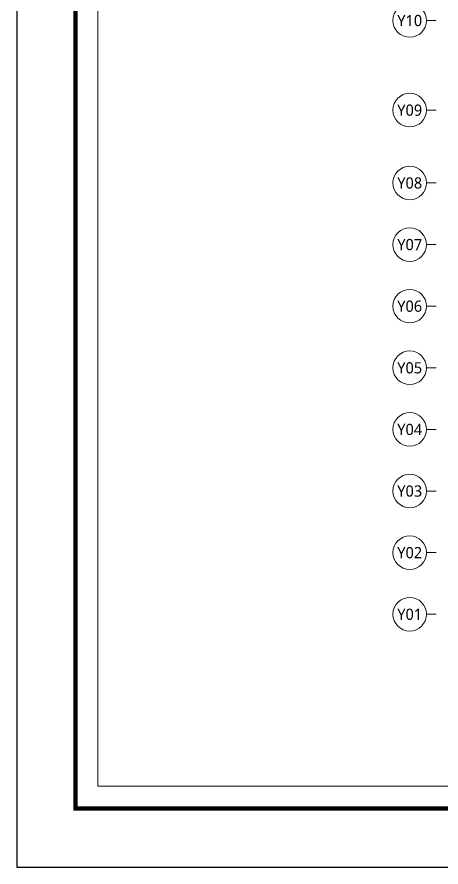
# Model space of a CAD drawing. Header units: millimetres. Extents: x 4739419 to 5837985, y 2291271 to 3446271.
# Drawn here: x 4739419 to 4815205, y 2291271 to 2443016 of the extents above; entities that cross this region are included whole.
import ezdxf
from ezdxf.enums import TextEntityAlignment as Align

# ---------------------------------------------------------------- set-up
doc = ezdxf.new("R2010")
doc.units = ezdxf.units.MM
doc.layers.get('0').update_dxf_attribs({"color": 255})
doc.layers.add('!!xref plan', color=9, linetype='Continuous')
doc.layers.add('!!출력', color=9, linetype='Continuous', plot=False)
doc.layers.add('FORM(미추홀)$0$A-BORD-SHEET', color=9, linetype='Continuous', lineweight=25)
doc.layers.add('FORM(미추홀)$0$A-XXXX-NPLT', color=9, linetype='Continuous', lineweight=15, plot=False)
doc.layers.add('XR-평면도$0$A-XXXX-NPLT', color=9, linetype='Continuous', lineweight=15, plot=False)
doc.styles.add('XR-평면도$0$맑은고딕', font='malgun.ttf')

# ---------------------------------------------------------------- blocks, each defined once
blk = doc.blocks.new('FORM(미추홀)$0$SHHET')
at = {"layer": 'FORM(미추홀)$0$A-BORD-SHEET', "const_width": 750}
blk.add_lwpolyline([(411950, 286550), (10450, 286550), (10450, 10450), (411950, 10450)], close=True, dxfattribs=at)
at = {"layer": 'FORM(미추홀)$0$A-XXXX-NPLT'}
for points in [[(0, 0), (0, 297000), (420000, 297000), (420000, 0)], [(14450, 282550), (373825, 282550), (373825, 14450), (14450, 14450)]]:
    blk.add_lwpolyline(points, close=True, dxfattribs=at)
blk = doc.blocks.new('FORM(미추홀)')
blk.add_blockref('FORM(미추홀)$0$SHHET', (0, 0))

msp = doc.modelspace()

# ---------------------------------------------------------------- linework, layer by layer
at = {"layer": '!!출력'}
msp.add_lwpolyline([(4739418.8, 2291270.6), (5159418.8, 2291270.6), (5159418.8, 2588270.6), (4739418.8, 2588270.6)], close=True, dxfattribs=at)
at = {"layer": 'XR-평면도$0$A-XXXX-NPLT'}
for p, q in [((4814361.8, 2442391.2), (4812611.8, 2442391.2)), ((4814361.8, 2426391.2), (4812611.8, 2426391.2)), ((4814361.8, 2413391.2), (4812611.8, 2413391.2)), ((4814361.8, 2402391.2), (4812611.8, 2402391.2)), ((4814361.8, 2391391.2), (4812611.8, 2391391.2)), ((4814361.8, 2380391.2), (4812611.8, 2380391.2)), ((4814361.8, 2369391.2), (4812611.8, 2369391.2)), ((4814361.8, 2358391.2), (4812611.8, 2358391.2)), ((4814361.8, 2347391.2), (4812611.8, 2347391.2)), ((4814361.8, 2336391.2), (4812611.8, 2336391.2))]:
    msp.add_line(p, q, dxfattribs=at)
for points in [[(4739418.8, 2588270.6), (5159418.8, 2588270.6), (5159418.8, 2291270.6), (4739418.8, 2291270.6)], [(4739418.8, 2588270.6), (5159418.8, 2588270.6), (5159418.8, 2291270.6), (4739418.8, 2291270.6)], [(4739418.8, 2588270.6), (5159418.8, 2588270.6), (5159418.8, 2291270.6), (4739418.8, 2291270.6)], [(5113243.8, 2305720.6), (4753868.8, 2305720.6), (4753868.8, 2573820.6), (5113243.8, 2573820.6)], [(5113243.8, 2305720.6), (4753868.8, 2305720.6), (4753868.8, 2573820.6), (5113243.8, 2573820.6)], [(5113243.8, 2305720.6), (4753868.8, 2305720.6), (4753868.8, 2573820.6), (5113243.8, 2573820.6)]]:
    msp.add_lwpolyline(points, close=True, dxfattribs=at)
at = {"layer": 'XR-평면도$0$A-XXXX-NPLT', "ltscale": 0.2}
for centre in [(4809611.8, 2442391.2), (4809611.8, 2426391.2), (4809611.8, 2413391.2), (4809611.8, 2402391.2), (4809611.8, 2391391.2), (4809611.8, 2380391.2), (4809611.8, 2369391.2), (4809611.8, 2358391.2), (4809611.8, 2347391.2), (4809611.8, 2336391.2)]:
    msp.add_circle(centre, 3000, dxfattribs=at)

# ---------------------------------------------------------------- block references
at = {"layer": '!!xref plan'}
msp.add_blockref('FORM(미추홀)', (4739418.8, 2291270.6), dxfattribs=at)

# ---------------------------------------------------------------- texts
at = {"layer": 'XR-평면도$0$A-XXXX-NPLT', "ltscale": 0.2, "style": 'XR-평면도$0$맑은고딕'}
for s, p in [('Y10', (4809611.8, 2442391.2)), ('Y09', (4809611.8, 2426391.2)), ('Y08', (4809611.8, 2413391.2)), ('Y07', (4809611.8, 2402391.2)), ('Y06', (4809611.8, 2391391.2)), ('Y05', (4809611.8, 2380391.2)), ('Y04', (4809611.8, 2369391.2)), ('Y03', (4809611.8, 2358391.2)), ('Y02', (4809611.8, 2347391.2)), ('Y01', (4809611.8, 2336391.2))]:
    msp.add_text(s, height=2000, dxfattribs=at).set_placement(p, align=Align.MIDDLE)

doc.saveas('drawing.dxf')
